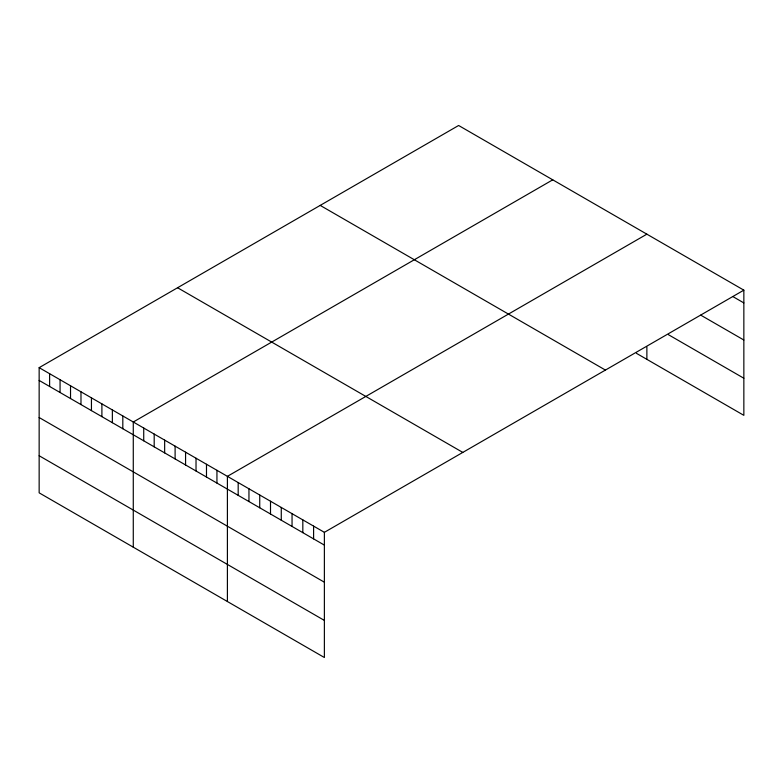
<?xml version="1.0" encoding="UTF-8"?>
<svg xmlns="http://www.w3.org/2000/svg" width="783" height="783" viewBox="0 0 783 783"><rect width="100%" height="100%" fill="white"/><g stroke="black" fill="none" stroke-linecap="round" stroke-linejoin="round"><path stroke-width="1.17" d="M743.85 290.16L324.377 532.332L324.377 657.514L39.15 492.84L39.15 367.658L458.623 125.486L743.85 290.16L743.85 415.342L636.413 353.309M552.749 179.826L133.276 422.008L133.276 547.19M646.875 234.166L227.403 476.348L227.403 601.53M733.074 296.698L743.85 302.923M700.746 315.138L743.85 340.018M668.428 334.693L743.85 378.238M320.198 205.4L605.425 370.075M177.575 287.743L462.802 452.417M39.15 367.658L324.377 532.332M39.15 380.43L324.377 545.105M39.15 417.525L324.377 582.2M39.15 455.745L324.377 620.42M646.875 346.986L646.875 359.348M313.601 526.117L313.601 538.88M302.825 519.892L302.825 532.655M292.049 513.677L292.049 526.44M281.273 507.453L281.273 520.215M270.507 501.228L270.507 514M259.731 495.013L259.731 507.775M248.955 488.788L248.955 501.551M238.179 482.563L238.179 495.336M216.94 470.309L216.94 483.072M206.487 464.27L206.487 477.033M196.024 458.231L196.024 470.994M185.571 452.192L185.571 464.965M175.108 446.153L175.108 458.926M164.655 440.115L164.655 452.887M154.192 434.076L154.192 446.848M143.729 428.037L143.729 440.809M122.814 415.969L122.814 428.732M112.361 409.93L112.361 422.693M101.898 403.891L101.898 416.654M91.445 397.852L91.445 410.615M80.982 391.813L80.982 404.576M70.529 385.774L70.529 398.537M60.066 379.735L60.066 392.498M49.613 373.697L49.613 386.469"/></g></svg>
